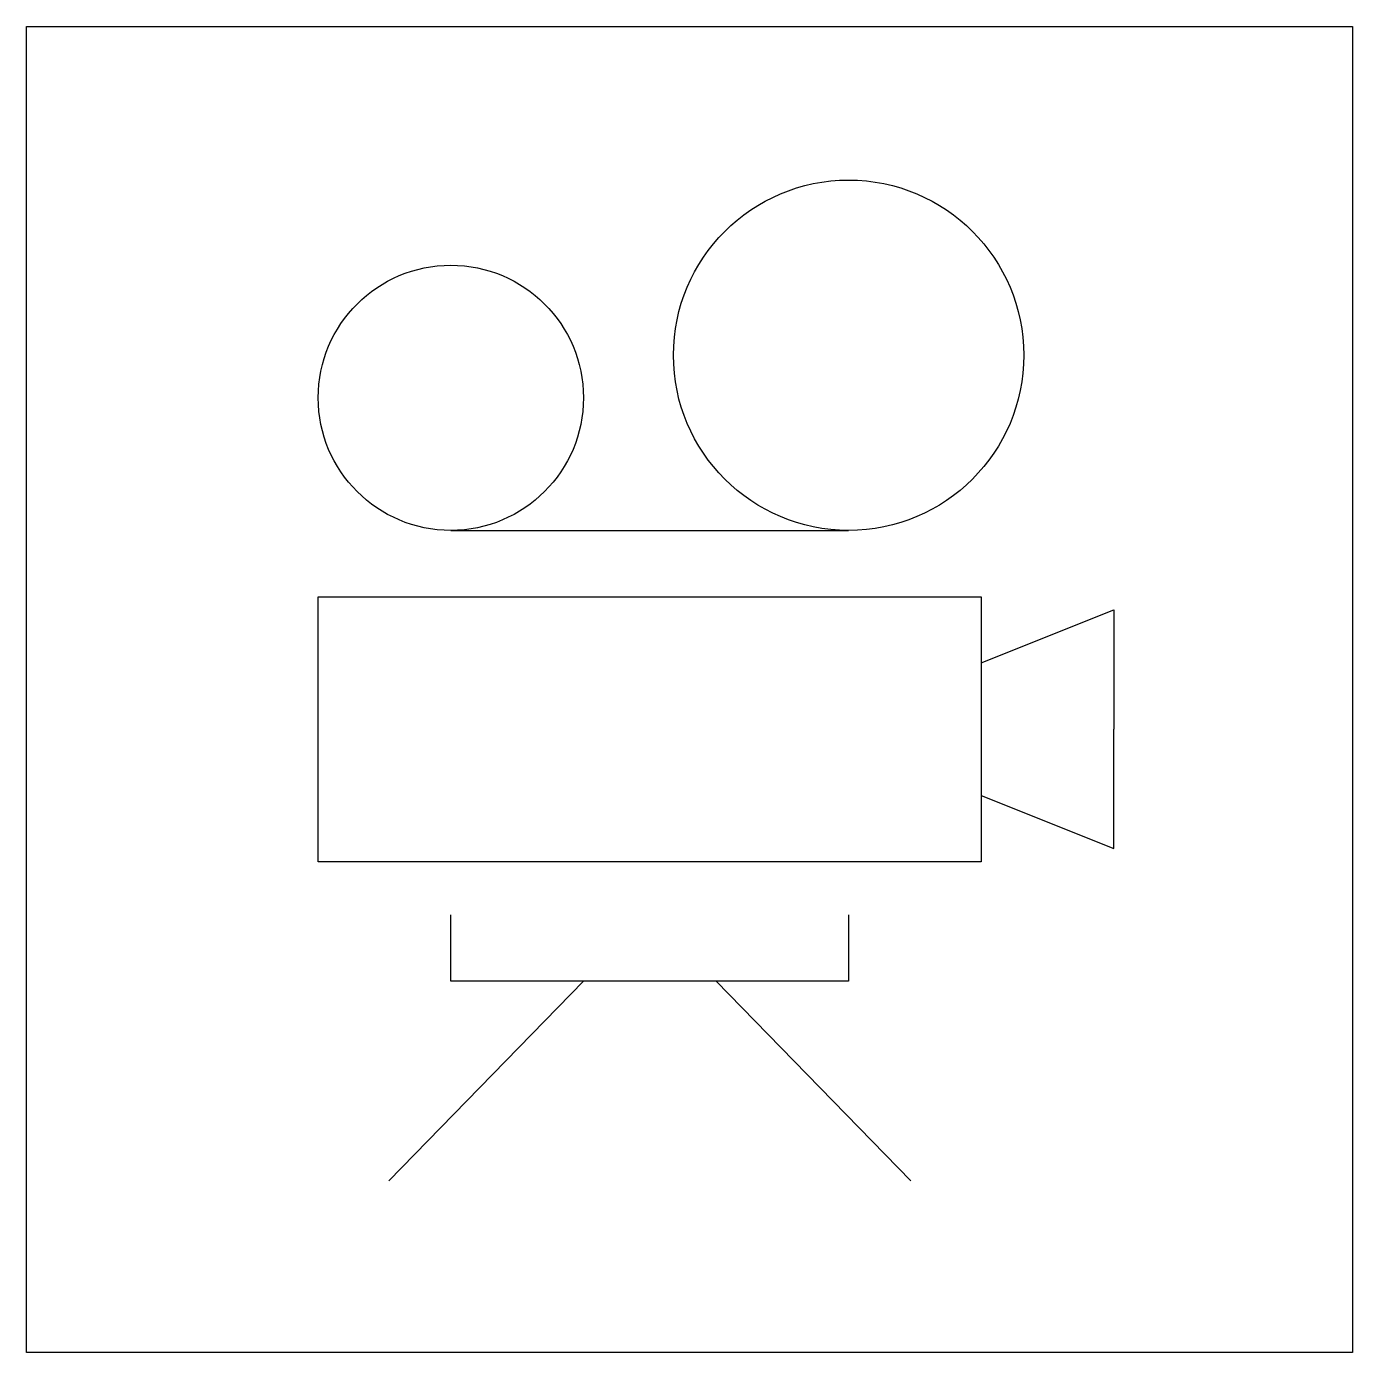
# Model space of a CAD drawing. Header units: millimetres. Extents: x -10 to 0, y 0 to 10.
import ezdxf

# ---------------------------------------------------------------- set-up
doc = ezdxf.new("R2010")
doc.units = ezdxf.units.MM
doc.layers.get('0').update_dxf_attribs({"lineweight": 25, "true_color": 0x000000})

msp = doc.modelspace()

# ---------------------------------------------------------------- linework, layer by layer
at = {"color": 7, "true_color": 0xffffff}
for p, q in [((-10, 10), (0, 10)), ((-10, 0), (-10, 10)), ((0, 10), (0, 0)), ((0, 0), (-10, 0))]:
    msp.add_line(p, q, dxfattribs=at)
for p, q in [((-6.8, 6.2), (-3.8, 6.2)), ((-7.8, 5.7), (-2.8, 5.7)), ((-7.8, 3.7), (-7.8, 5.7)), ((-2.8, 5.7), (-2.8, 3.7)), ((-2.8, 5.2), (-1.8, 5.6)), ((-1.8, 5.6), (-1.8, 4.7)), ((-1.8, 3.8), (-1.8, 4.7)), ((-2.8, 4.2), (-1.8, 3.8)), ((-2.8, 3.7), (-7.8, 3.7)), ((-6.8, 2.8), (-6.8, 3.3)), ((-3.8, 3.3), (-3.8, 2.8)), ((-5.8, 2.8), (-7.268, 1.294)), ((-3.8, 2.8), (-6.8, 2.8)), ((-4.8, 2.8), (-3.332, 1.294))]:
    msp.add_line(p, q)
for centre, radius in [((-3.8, 7.521), 1.321), ((-6.8, 7.2), 1)]:
    msp.add_circle(centre, radius)

doc.saveas('drawing.dxf')
